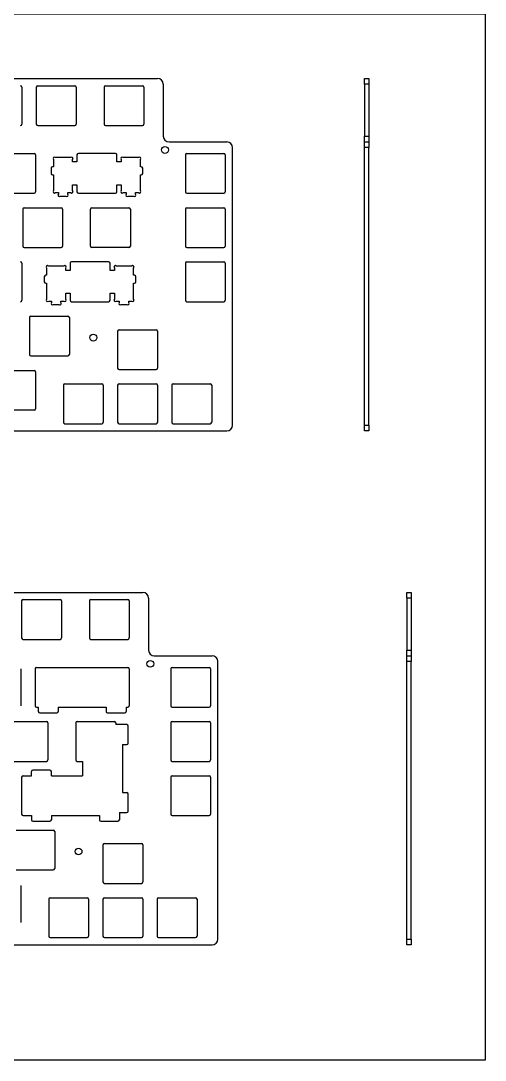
# Model space of a CAD drawing. Header units: millimetres. Extents: x 2210 to 4733, y 577 to 1929.
# Drawn here: x 3650.3 to 3813.4, y 1182.7 to 1547.9 of the extents above; entities that cross this region are included whole.
import ezdxf

# ---------------------------------------------------------------- set-up
doc = ezdxf.new("R2010")
doc.units = ezdxf.units.MM

msp = doc.modelspace()

# ---------------------------------------------------------------- linework, layer by layer
at = {"color": 7, "linetype": 'Continuous', "lineweight": 25}
for p, q in [((3412.301, 1527.621), (3698.326, 1527.621)), ((3770.98, 1527.621), (3772.48, 1527.621)), ((3770.98, 1525.621), (3770.98, 1527.621)), ((3772.48, 1527.621), (3772.48, 1525.621)), ((3650.664, 1524.596), (3650.664, 1511.596)), ((3655.714, 1524.596), (3655.714, 1511.596)), ((3656.214, 1525.096), (3669.214, 1525.096)), ((3669.714, 1524.596), (3669.714, 1511.596)), ((3679.526, 1524.596), (3679.526, 1511.596)), ((3680.026, 1525.096), (3693.026, 1525.096)), ((3693.526, 1524.596), (3693.526, 1511.596)), ((3700.326, 1525.621), (3700.326, 1507.321)), ((3772.48, 1525.621), (3770.98, 1525.621)), ((3770.98, 1525.621), (3770.98, 1507.321)), ((3772.48, 1525.621), (3772.48, 1507.321)), ((3656.214, 1511.096), (3669.214, 1511.096)), ((3680.026, 1511.096), (3693.026, 1511.096)), ((3702.326, 1505.321), (3722.626, 1505.321)), ((3770.98, 1507.321), (3772.48, 1507.321)), ((3770.98, 1505.321), (3770.98, 1507.321)), ((3770.98, 1505.321), (3772.48, 1505.321)), ((3770.98, 1503.321), (3770.98, 1505.321)), ((3772.48, 1507.321), (3772.48, 1505.321)), ((3772.48, 1505.321), (3772.48, 1503.321)), ((3641.926, 1501.284), (3654.926, 1501.284)), ((3683.5, 1501.284), (3670.501, 1501.284)), ((3708.601, 1501.284), (3721.601, 1501.284)), ((3724.626, 1405.796), (3724.626, 1503.321)), ((3772.48, 1503.321), (3770.98, 1503.321)), ((3770.98, 1405.796), (3770.98, 1503.321)), ((3772.48, 1405.796), (3772.48, 1503.321)), ((3655.426, 1500.784), (3655.426, 1487.784)), ((3661.726, 1499.108), (3661.726, 1496.585)), ((3667.768, 1499.815), (3662.434, 1499.815)), ((3668.475, 1498.284), (3668.475, 1499.108)), ((3670.001, 1498.284), (3668.475, 1498.284)), ((3670.001, 1500.784), (3670.001, 1498.284)), ((3684, 1498.284), (3684, 1500.784)), ((3685.526, 1498.284), (3684, 1498.284)), ((3685.526, 1499.108), (3685.526, 1498.284)), ((3691.568, 1499.815), (3686.234, 1499.815)), ((3692.275, 1496.585), (3692.275, 1499.108)), ((3708.101, 1500.784), (3708.101, 1487.784)), ((3722.101, 1500.784), (3722.101, 1487.784)), ((3660.9, 1496.085), (3660.9, 1494.285)), ((3661.726, 1496.585), (3661.4, 1496.585)), ((3661.4, 1493.785), (3661.726, 1493.785)), ((3661.726, 1493.785), (3661.726, 1488.222)), ((3692.601, 1496.585), (3692.275, 1496.585)), ((3692.275, 1488.222), (3692.275, 1493.785)), ((3692.275, 1493.785), (3692.601, 1493.785)), ((3693.101, 1494.285), (3693.101, 1496.085)), ((3668.475, 1488.222), (3668.475, 1490.285)), ((3668.475, 1490.285), (3670.001, 1490.285)), ((3670.001, 1490.285), (3670.001, 1487.785)), ((3684, 1487.785), (3684, 1490.285)), ((3684, 1490.285), (3685.526, 1490.285)), ((3685.526, 1490.285), (3685.526, 1488.222)), ((3641.926, 1487.284), (3654.926, 1487.284)), ((3662.434, 1487.515), (3663.449, 1487.515)), ((3663.449, 1487.515), (3663.449, 1487.02)), ((3663.449, 1486.317), (3663.449, 1486.315)), ((3663.449, 1486.315), (3663.451, 1486.315)), ((3664.159, 1486.315), (3666.043, 1486.315)), ((3666.75, 1487.022), (3666.75, 1487.515)), ((3666.75, 1487.515), (3667.768, 1487.515)), ((3670.501, 1487.285), (3683.5, 1487.285)), ((3686.234, 1487.515), (3687.251, 1487.515)), ((3687.251, 1487.515), (3687.251, 1487.022)), ((3687.959, 1486.315), (3689.843, 1486.315)), ((3690.55, 1487.022), (3690.55, 1487.515)), ((3690.55, 1487.515), (3691.568, 1487.515)), ((3708.601, 1487.284), (3721.601, 1487.284)), ((3650.951, 1481.734), (3650.951, 1468.734)), ((3651.451, 1482.234), (3664.451, 1482.234)), ((3664.951, 1481.734), (3664.951, 1468.734)), ((3674.763, 1468.735), (3674.763, 1481.734)), ((3675.263, 1482.234), (3688.263, 1482.234)), ((3688.763, 1481.734), (3688.763, 1468.735)), ((3708.101, 1481.734), (3708.101, 1468.734)), ((3708.601, 1482.234), (3721.601, 1482.234)), ((3722.101, 1481.734), (3722.101, 1468.734)), ((3651.451, 1468.234), (3664.451, 1468.234)), ((3688.263, 1468.235), (3675.263, 1468.235)), ((3708.601, 1468.234), (3721.601, 1468.234)), ((3650.664, 1462.684), (3650.664, 1449.684)), ((3659.344, 1461.715), (3659.343, 1461.715)), ((3659.343, 1461.715), (3659.343, 1461.714)), ((3659.343, 1461.009), (3659.343, 1458.485)), ((3665.386, 1461.715), (3660.052, 1461.715)), ((3666.094, 1461.715), (3666.093, 1461.715)), ((3666.094, 1461.714), (3666.094, 1461.715)), ((3666.094, 1460.184), (3666.094, 1461.009)), ((3667.618, 1462.684), (3667.618, 1460.184)), ((3681.119, 1463.184), (3668.118, 1463.184)), ((3681.619, 1460.184), (3681.619, 1462.684)), ((3683.144, 1461.715), (3683.143, 1461.715)), ((3683.143, 1461.715), (3683.143, 1461.714)), ((3683.143, 1461.009), (3683.143, 1460.184)), ((3689.186, 1461.715), (3683.852, 1461.715)), ((3689.894, 1461.715), (3689.893, 1461.715)), ((3689.894, 1461.714), (3689.894, 1461.715)), ((3689.894, 1458.485), (3689.894, 1461.009)), ((3708.101, 1462.684), (3708.101, 1449.684)), ((3708.601, 1463.184), (3721.601, 1463.184)), ((3722.101, 1462.684), (3722.101, 1449.684)), ((3658.519, 1457.985), (3658.519, 1456.185)), ((3659.343, 1458.485), (3659.019, 1458.485)), ((3667.618, 1460.184), (3666.094, 1460.184)), ((3683.143, 1460.184), (3681.619, 1460.184)), ((3690.218, 1458.485), (3689.894, 1458.485)), ((3690.718, 1456.185), (3690.718, 1457.985)), ((3659.019, 1455.685), (3659.343, 1455.685)), ((3659.343, 1455.685), (3659.343, 1450.121)), ((3689.894, 1450.121), (3689.894, 1455.685)), ((3689.894, 1455.685), (3690.218, 1455.685)), ((3666.094, 1450.121), (3666.094, 1452.185)), ((3666.094, 1452.185), (3667.618, 1452.185)), ((3667.618, 1452.185), (3667.618, 1449.685)), ((3681.619, 1449.685), (3681.619, 1452.185)), ((3681.619, 1452.185), (3683.143, 1452.185)), ((3683.143, 1452.185), (3683.143, 1450.121)), ((3659.343, 1449.416), (3659.343, 1449.415)), ((3659.343, 1449.415), (3659.344, 1449.415)), ((3660.052, 1449.415), (3661.068, 1449.415)), ((3661.068, 1449.415), (3661.068, 1448.921)), ((3661.068, 1448.216), (3661.068, 1448.215)), ((3661.068, 1448.215), (3661.069, 1448.215)), ((3661.777, 1448.215), (3663.661, 1448.215)), ((3664.367, 1448.923), (3664.367, 1449.415)), ((3664.367, 1449.415), (3665.386, 1449.415)), ((3666.093, 1449.415), (3666.094, 1449.415)), ((3666.094, 1449.415), (3666.094, 1449.416)), ((3668.118, 1449.185), (3681.119, 1449.185)), ((3683.143, 1449.416), (3683.143, 1449.415)), ((3683.143, 1449.415), (3683.144, 1449.415)), ((3683.852, 1449.415), (3684.868, 1449.415)), ((3684.868, 1449.415), (3684.868, 1448.921)), ((3684.868, 1448.216), (3684.868, 1448.215)), ((3684.868, 1448.215), (3684.869, 1448.215)), ((3685.577, 1448.215), (3687.461, 1448.215)), ((3688.168, 1448.215), (3688.169, 1448.215)), ((3688.169, 1448.921), (3688.169, 1449.415)), ((3688.169, 1449.415), (3689.186, 1449.415)), ((3688.169, 1448.215), (3688.169, 1448.216)), ((3689.893, 1449.415), (3689.894, 1449.415)), ((3689.894, 1449.415), (3689.894, 1449.416)), ((3708.601, 1449.184), (3721.601, 1449.184)), ((3653.332, 1443.634), (3653.332, 1430.634)), ((3653.832, 1444.134), (3666.832, 1444.134)), ((3667.332, 1443.634), (3667.332, 1430.634)), ((3684.289, 1438.871), (3684.289, 1425.871)), ((3684.789, 1439.371), (3697.789, 1439.371)), ((3698.289, 1438.871), (3698.289, 1425.871)), ((3653.832, 1430.134), (3666.832, 1430.134)), ((3641.926, 1425.084), (3654.925, 1425.084)), ((3655.425, 1424.584), (3655.425, 1411.585)), ((3684.789, 1425.371), (3697.789, 1425.371)), ((3665.239, 1419.821), (3665.239, 1406.821)), ((3665.739, 1420.321), (3678.739, 1420.321)), ((3679.239, 1419.821), (3679.239, 1406.821)), ((3684.289, 1419.821), (3684.289, 1406.821)), ((3684.789, 1420.321), (3697.789, 1420.321)), ((3698.289, 1419.821), (3698.289, 1406.821)), ((3703.339, 1419.821), (3703.339, 1406.821)), ((3703.839, 1420.321), (3716.839, 1420.321)), ((3717.339, 1419.821), (3717.339, 1406.821)), ((3654.925, 1411.085), (3641.926, 1411.085)), ((3665.739, 1406.321), (3678.739, 1406.321)), ((3684.789, 1406.321), (3697.789, 1406.321)), ((3703.839, 1406.321), (3716.839, 1406.321)), ((3412.301, 1403.796), (3722.626, 1403.796)), ((3770.98, 1405.796), (3772.48, 1405.796)), ((3770.98, 1403.796), (3770.98, 1405.796)), ((3772.48, 1403.796), (3770.98, 1403.796)), ((3772.48, 1405.796), (3772.48, 1403.796)), ((3407.134, 1347.077), (3693.159, 1347.077)), ((3650.547, 1344.052), (3650.547, 1331.052)), ((3651.047, 1344.552), (3664.047, 1344.552)), ((3664.547, 1344.052), (3664.547, 1331.052)), ((3674.359, 1344.052), (3674.359, 1331.052)), ((3674.859, 1344.552), (3687.859, 1344.552)), ((3688.359, 1344.052), (3688.359, 1331.052)), ((3695.159, 1345.077), (3695.159, 1326.777)), ((3785.84, 1347.077), (3787.34, 1347.077)), ((3785.84, 1345.077), (3785.84, 1347.077)), ((3787.34, 1345.077), (3785.84, 1345.077)), ((3785.84, 1345.077), (3785.84, 1326.777)), ((3787.34, 1347.077), (3787.34, 1345.077)), ((3787.34, 1345.077), (3787.34, 1326.777)), ((3651.047, 1330.552), (3664.047, 1330.552)), ((3674.859, 1330.552), (3687.859, 1330.552)), ((3785.84, 1326.777), (3787.34, 1326.777)), ((3785.84, 1324.777), (3785.84, 1326.777)), ((3787.34, 1326.777), (3787.34, 1324.777)), ((3697.159, 1324.777), (3717.459, 1324.777)), ((3719.459, 1225.252), (3719.459, 1322.777)), ((3785.84, 1324.777), (3787.34, 1324.777)), ((3785.84, 1322.777), (3785.84, 1324.777)), ((3785.84, 1225.252), (3785.84, 1322.777)), ((3787.34, 1322.777), (3785.84, 1322.777)), ((3787.34, 1324.777), (3787.34, 1322.777)), ((3787.34, 1225.252), (3787.34, 1322.777)), ((3650.259, 1320.24), (3650.259, 1307.24)), ((3655.309, 1320.24), (3655.309, 1307.24)), ((3655.809, 1320.74), (3687.859, 1320.74)), ((3688.359, 1320.24), (3688.359, 1307.24)), ((3702.934, 1320.24), (3702.934, 1307.24)), ((3703.434, 1320.74), (3716.434, 1320.74)), ((3716.934, 1320.24), (3716.934, 1307.24)), ((3655.809, 1306.74), (3656.396, 1306.74)), ((3656.396, 1306.74), (3656.396, 1305.24)), ((3656.896, 1304.74), (3662.896, 1304.74)), ((3663.396, 1306.74), (3663.396, 1305.24)), ((3663.396, 1306.74), (3680.272, 1306.74)), ((3680.272, 1306.74), (3680.272, 1305.24)), ((3680.772, 1304.74), (3686.772, 1304.74)), ((3687.272, 1306.74), (3687.272, 1305.24)), ((3687.272, 1306.74), (3687.859, 1306.74)), ((3703.434, 1306.74), (3716.434, 1306.74)), ((3646.284, 1301.69), (3659.284, 1301.69)), ((3659.784, 1301.19), (3659.784, 1288.19)), ((3669.597, 1301.19), (3669.597, 1288.19)), ((3670.097, 1301.69), (3683.097, 1301.69)), ((3683.597, 1301.19), (3683.597, 1300.603)), ((3687.478, 1300.603), (3683.597, 1300.603)), ((3687.978, 1294.103), (3687.978, 1300.103)), ((3702.934, 1301.19), (3702.934, 1288.19)), ((3703.434, 1301.69), (3716.434, 1301.69)), ((3716.934, 1301.19), (3716.934, 1288.19)), ((3685.978, 1293.603), (3685.978, 1276.727)), ((3685.978, 1293.603), (3687.478, 1293.603)), ((3646.284, 1287.69), (3659.284, 1287.69)), ((3670.097, 1287.69), (3671.978, 1287.69)), ((3671.978, 1287.69), (3671.978, 1282.64)), ((3703.434, 1287.69), (3716.434, 1287.69)), ((3650.547, 1282.14), (3650.547, 1269.14)), ((3651.047, 1282.64), (3654.015, 1282.64)), ((3654.015, 1282.64), (3654.015, 1284.14)), ((3660.515, 1284.64), (3654.515, 1284.64)), ((3661.015, 1282.64), (3661.015, 1284.14)), ((3661.015, 1282.64), (3671.978, 1282.64)), ((3702.934, 1282.14), (3702.934, 1269.14)), ((3703.434, 1282.64), (3716.434, 1282.64)), ((3716.934, 1282.14), (3716.934, 1269.14)), ((3685.978, 1276.727), (3687.478, 1276.727)), ((3687.978, 1270.227), (3687.978, 1276.227)), ((3651.047, 1268.64), (3654.015, 1268.64)), ((3654.015, 1268.64), (3654.015, 1267.14)), ((3661.015, 1268.64), (3661.015, 1267.14)), ((3661.015, 1268.64), (3677.891, 1268.64)), ((3677.891, 1268.64), (3677.891, 1267.14)), ((3684.891, 1269.727), (3684.891, 1267.14)), ((3684.891, 1269.727), (3687.478, 1269.727)), ((3703.434, 1268.64), (3716.434, 1268.64)), ((3648.666, 1263.59), (3661.666, 1263.59)), ((3654.515, 1266.64), (3660.515, 1266.64)), ((3678.391, 1266.64), (3684.391, 1266.64)), ((3662.166, 1263.09), (3662.166, 1250.09)), ((3679.122, 1258.327), (3679.122, 1245.327)), ((3679.622, 1258.827), (3692.622, 1258.827)), ((3693.122, 1258.327), (3693.122, 1245.327)), ((3648.666, 1249.59), (3661.666, 1249.59)), ((3650.259, 1244.04), (3650.259, 1231.04)), ((3679.622, 1244.827), (3692.622, 1244.827)), ((3660.072, 1239.277), (3660.072, 1226.277)), ((3660.572, 1239.777), (3673.572, 1239.777)), ((3674.072, 1239.277), (3674.072, 1226.277)), ((3679.122, 1239.277), (3679.122, 1226.277)), ((3679.622, 1239.777), (3692.622, 1239.777)), ((3693.122, 1239.277), (3693.122, 1226.277)), ((3698.172, 1239.277), (3698.172, 1226.277)), ((3698.672, 1239.777), (3711.672, 1239.777)), ((3712.172, 1239.277), (3712.172, 1226.277)), ((3660.572, 1225.777), (3673.572, 1225.777)), ((3679.622, 1225.777), (3692.622, 1225.777)), ((3698.672, 1225.777), (3711.672, 1225.777)), ((3785.84, 1225.252), (3787.34, 1225.252)), ((3785.84, 1223.252), (3785.84, 1225.252)), ((3787.34, 1225.252), (3787.34, 1223.252)), ((3407.134, 1223.252), (3717.459, 1223.252)), ((3787.34, 1223.252), (3785.84, 1223.252))]:
    msp.add_line(p, q, dxfattribs=at)
at = {"color": 1}
msp.add_lwpolyline([(3379.851, 1550.305), (3813.4, 1550.305), (3813.4, 1182.709), (3379.851, 1182.709)], close=True, dxfattribs=at)
at = {"color": 7, "linetype": 'Continuous', "lineweight": 25}
for centre in [(3700.904, 1502.512), (3675.721, 1436.579), (3695.738, 1321.967), (3670.554, 1256.034)]:
    msp.add_circle(centre, 1.2, dxfattribs=at)
for centre, radius, start, end in [((3698.326, 1525.621), 2, 0, 90), ((3650.164, 1524.596), 0.5, 0, 90), ((3656.214, 1524.596), 0.5, 90, 180), ((3669.214, 1524.596), 0.5, 0, 90), ((3680.026, 1524.596), 0.5, 90, 180), ((3693.026, 1524.596), 0.5, 0, 90), ((3650.164, 1511.596), 0.5, 270, 0), ((3656.214, 1511.596), 0.5, 180, 270), ((3669.214, 1511.596), 0.5, 270, 0), ((3680.026, 1511.596), 0.5, 180, 270), ((3693.026, 1511.596), 0.5, 270, 0), ((3702.326, 1507.321), 2, 180, 270), ((3722.626, 1503.321), 2, 0, 90), ((3654.926, 1500.784), 0.5, 0, 90), ((3670.501, 1500.784), 0.5, 90, 180), ((3683.5, 1500.784), 0.5, 0, 90), ((3708.601, 1500.784), 0.5, 90, 180), ((3721.601, 1500.784), 0.5, 0, 90), ((3662.08, 1499.462), 0.5, 45, 225), ((3668.122, 1499.462), 0.5, 315, 135), ((3685.88, 1499.462), 0.5, 45, 225), ((3691.922, 1499.462), 0.5, 315, 135), ((3661.4, 1496.085), 0.5, 90, 180), ((3661.4, 1494.285), 0.5, 180, 270), ((3692.601, 1496.085), 0.5, 0, 90), ((3692.601, 1494.285), 0.5, 270, 0), ((3654.926, 1487.784), 0.5, 270, 0), ((3662.08, 1487.868), 0.5, 135, 315), ((3663.805, 1486.668), 0.5, 135.32504, 224.67496), ((3663.805, 1486.668), 0.5, 225, 315), ((3666.397, 1486.668), 0.5, 225, 45), ((3668.122, 1487.868), 0.5, 225, 45), ((3670.501, 1487.785), 0.5, 180, 270), ((3683.5, 1487.785), 0.5, 270, 0), ((3685.88, 1487.868), 0.5, 135, 315), ((3687.605, 1486.668), 0.5, 135, 315), ((3690.197, 1486.668), 0.5, 225, 45), ((3691.922, 1487.868), 0.5, 225, 45), ((3708.601, 1487.784), 0.5, 180, 270), ((3721.601, 1487.784), 0.5, 270, 0), ((3651.451, 1481.734), 0.5, 90, 180), ((3664.451, 1481.734), 0.5, 0, 90), ((3675.263, 1481.734), 0.5, 90, 180), ((3688.263, 1481.734), 0.5, 0, 90), ((3708.601, 1481.734), 0.5, 90, 180), ((3721.601, 1481.734), 0.5, 0, 90), ((3651.451, 1468.734), 0.5, 180, 270), ((3664.451, 1468.734), 0.5, 270, 0), ((3675.263, 1468.735), 0.5, 180, 270), ((3688.263, 1468.735), 0.5, 270, 0), ((3708.601, 1468.734), 0.5, 180, 270), ((3721.601, 1468.734), 0.5, 270, 0), ((3650.164, 1462.684), 0.5, 0, 90), ((3659.698, 1461.362), 0.5, 135.16229, 224.83771), ((3659.698, 1461.362), 0.5, 45, 135), ((3665.74, 1461.362), 0.5, 45, 135), ((3665.74, 1461.362), 0.5, 315.16229, 44.83771), ((3668.118, 1462.684), 0.5, 90, 180), ((3681.119, 1462.684), 0.5, 0, 90), ((3683.498, 1461.362), 0.5, 135.16229, 224.83771), ((3683.498, 1461.362), 0.5, 45, 135), ((3689.54, 1461.362), 0.5, 45, 135), ((3689.54, 1461.362), 0.5, 315.16229, 44.83771), ((3708.601, 1462.684), 0.5, 90, 180), ((3721.601, 1462.684), 0.5, 0, 90), ((3659.019, 1457.985), 0.5, 90, 180), ((3690.218, 1457.985), 0.5, 0, 90), ((3659.019, 1456.185), 0.5, 180, 270), ((3690.218, 1456.185), 0.5, 270, 0), ((3659.698, 1449.768), 0.5, 135.16229, 224.83771), ((3665.74, 1449.768), 0.5, 315.16229, 44.83771), ((3683.498, 1449.768), 0.5, 135.16229, 224.83771), ((3689.54, 1449.768), 0.5, 315.16229, 44.83771), ((3650.164, 1449.684), 0.5, 270, 0), ((3659.698, 1449.768), 0.5, 225, 315), ((3661.423, 1448.568), 0.5, 135.16229, 224.83771), ((3661.423, 1448.568), 0.5, 225, 315), ((3664.015, 1448.568), 0.5, 225, 45.16183), ((3665.74, 1449.768), 0.5, 225, 315), ((3668.118, 1449.685), 0.5, 180, 270), ((3681.119, 1449.685), 0.5, 270, 0), ((3683.498, 1449.768), 0.5, 225, 315), ((3685.223, 1448.568), 0.5, 135.16229, 224.83771), ((3685.223, 1448.568), 0.5, 225, 315), ((3687.815, 1448.568), 0.5, 225, 315), ((3687.815, 1448.568), 0.5, 315.16229, 44.83771), ((3689.54, 1449.768), 0.5, 225, 315), ((3708.601, 1449.684), 0.5, 180, 270), ((3721.601, 1449.684), 0.5, 270, 0), ((3653.832, 1443.634), 0.5, 90, 180), ((3666.832, 1443.634), 0.5, 0, 90), ((3684.789, 1438.871), 0.5, 90, 180), ((3697.789, 1438.871), 0.5, 0, 90), ((3653.832, 1430.634), 0.5, 180, 270), ((3666.832, 1430.634), 0.5, 270, 0), ((3654.925, 1424.584), 0.5, 0, 90), ((3684.789, 1425.871), 0.5, 180, 270), ((3697.789, 1425.871), 0.5, 270, 0), ((3665.739, 1419.821), 0.5, 90, 180), ((3678.739, 1419.821), 0.5, 0, 90), ((3684.789, 1419.821), 0.5, 90, 180), ((3697.789, 1419.821), 0.5, 0, 90), ((3703.839, 1419.821), 0.5, 90, 180), ((3716.839, 1419.821), 0.5, 0, 90), ((3654.925, 1411.585), 0.5, 270, 0), ((3665.739, 1406.821), 0.5, 180, 270), ((3678.739, 1406.821), 0.5, 270, 0), ((3684.789, 1406.821), 0.5, 180, 270), ((3697.789, 1406.821), 0.5, 270, 0), ((3703.839, 1406.821), 0.5, 180, 270), ((3716.839, 1406.821), 0.5, 270, 0), ((3722.626, 1405.796), 2, 270, 0), ((3651.047, 1344.052), 0.5, 90, 180), ((3664.047, 1344.052), 0.5, 0, 90), ((3674.859, 1344.052), 0.5, 90, 180), ((3687.859, 1344.052), 0.5, 0, 90), ((3693.159, 1345.077), 2, 0, 90), ((3651.047, 1331.052), 0.5, 180, 270), ((3664.047, 1331.052), 0.5, 270, 0), ((3674.859, 1331.052), 0.5, 180, 270), ((3687.859, 1331.052), 0.5, 270, 0), ((3697.159, 1326.777), 2, 180, 270), ((3717.459, 1322.777), 2, 0, 90), ((3655.809, 1320.24), 0.5, 90, 180), ((3687.859, 1320.24), 0.5, 0, 90), ((3703.434, 1320.24), 0.5, 90, 180), ((3716.434, 1320.24), 0.5, 0, 90), ((3655.809, 1307.24), 0.5, 180, 270), ((3656.896, 1305.24), 0.5, 180, 270), ((3662.896, 1305.24), 0.5, 270, 0), ((3680.772, 1305.24), 0.5, 180, 270), ((3686.772, 1305.24), 0.5, 270, 0), ((3687.859, 1307.24), 0.5, 270, 0), ((3703.434, 1307.24), 0.5, 180, 270), ((3716.434, 1307.24), 0.5, 270, 0), ((3659.284, 1301.19), 0.5, 0, 90), ((3670.097, 1301.19), 0.5, 90, 180), ((3683.097, 1301.19), 0.5, 0, 90), ((3687.478, 1300.103), 0.5, 0, 90), ((3703.434, 1301.19), 0.5, 90, 180), ((3716.434, 1301.19), 0.5, 0, 90), ((3687.478, 1294.103), 0.5, 270, 0), ((3659.284, 1288.19), 0.5, 270, 0), ((3670.097, 1288.19), 0.5, 180, 270), ((3703.434, 1288.19), 0.5, 180, 270), ((3716.434, 1288.19), 0.5, 270, 0), ((3651.047, 1282.14), 0.5, 90, 180), ((3654.515, 1284.14), 0.5, 90, 180), ((3660.515, 1284.14), 0.5, 0, 90), ((3703.434, 1282.14), 0.5, 90, 180), ((3716.434, 1282.14), 0.5, 0, 90), ((3687.478, 1276.227), 0.5, 0, 90), ((3651.047, 1269.14), 0.5, 180, 270), ((3687.478, 1270.227), 0.5, 270, 0), ((3703.434, 1269.14), 0.5, 180, 270), ((3716.434, 1269.14), 0.5, 270, 0), ((3654.515, 1267.14), 0.5, 180, 270), ((3660.515, 1267.14), 0.5, 270, 0), ((3661.666, 1263.09), 0.5, 0, 90), ((3678.391, 1267.14), 0.5, 180, 270), ((3684.391, 1267.14), 0.5, 270, 0), ((3679.622, 1258.327), 0.5, 90, 180), ((3692.622, 1258.327), 0.5, 0, 90), ((3661.666, 1250.09), 0.5, 270, 0), ((3679.622, 1245.327), 0.5, 180, 270), ((3692.622, 1245.327), 0.5, 270, 0), ((3660.572, 1239.277), 0.5, 90, 180), ((3673.572, 1239.277), 0.5, 0, 90), ((3679.622, 1239.277), 0.5, 90, 180), ((3692.622, 1239.277), 0.5, 0, 90), ((3698.672, 1239.277), 0.5, 90, 180), ((3711.672, 1239.277), 0.5, 0, 90), ((3660.572, 1226.277), 0.5, 180, 270), ((3673.572, 1226.277), 0.5, 270, 0), ((3679.622, 1226.277), 0.5, 180, 270), ((3692.622, 1226.277), 0.5, 270, 0), ((3698.672, 1226.277), 0.5, 180, 270), ((3711.672, 1226.277), 0.5, 270, 0), ((3717.459, 1225.252), 2, 270, 0)]:
    msp.add_arc(centre, radius, start, end, dxfattribs=at)

doc.saveas('drawing.dxf')
